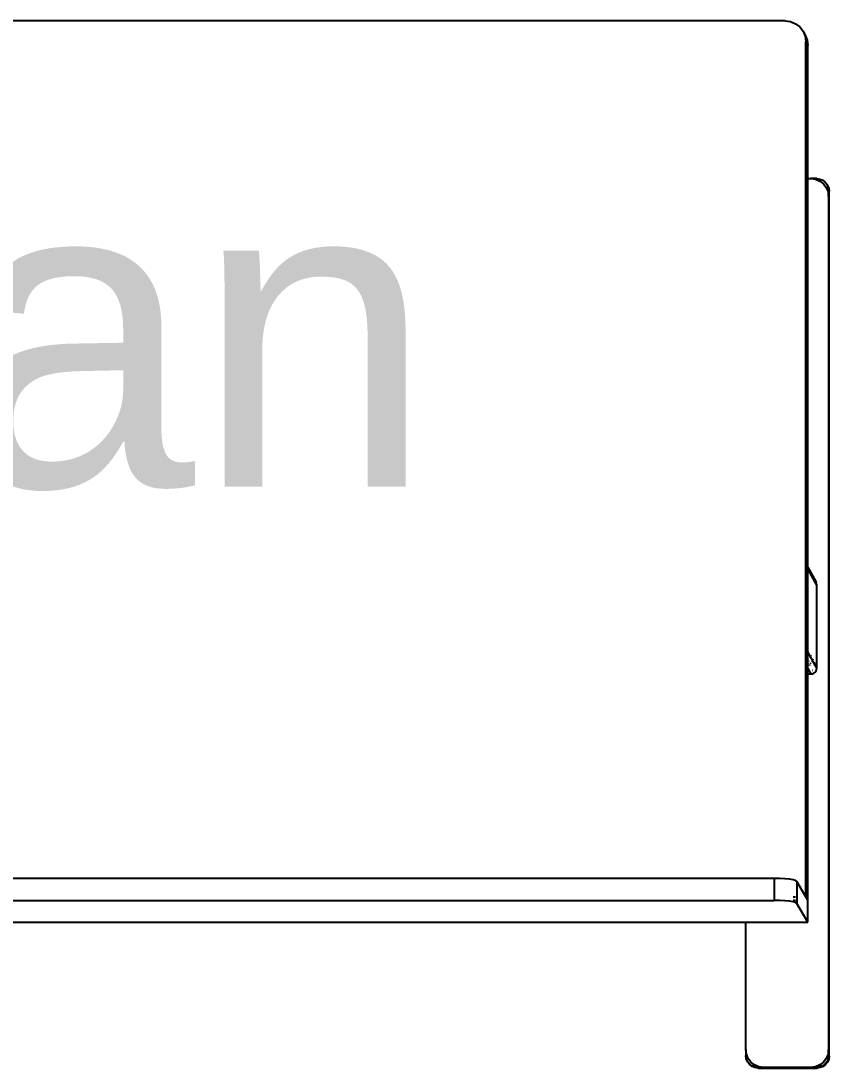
# Model space of a CAD drawing. Header units: metres. Extents: x -4.2 to 4.2, y -5.7 to 5.7.
# Drawn here: x -2.51 to -1.984, y 3.302 to 3.983 of the extents above; entities that cross this region are included whole.
import ezdxf

# ---------------------------------------------------------------- set-up
doc = ezdxf.new("R2010")
doc.units = ezdxf.units.M

msp = doc.modelspace()

# ---------------------------------------------------------------- linework, layer by layer
for p, q in [((-2.0127, 3.98317), (-2.9599, 3.98317)), ((-2.0127, 3.98317), (-2.00922, 3.98271)), ((-2.00922, 3.98271), (-2.00597, 3.98137)), ((-2.00597, 3.98137), (-2.00318, 3.97923)), ((-2.00318, 3.97923), (-2.00104, 3.97644)), ((-2.00103, 3.97641), (-2.00104, 3.97644)), ((-2.00103, 3.97641), (-1.99978, 3.97394)), ((-2.00103, 3.97641), (-1.9997, 3.97319)), ((-1.99978, 3.97394), (-1.99844, 3.97069)), ((-1.9997, 3.97319), (-1.99968, 3.97317)), ((-1.99968, 3.97317), (-1.99924, 3.96971)), ((-1.99923, 3.96968), (-1.99924, 3.96971)), ((-1.99924, 3.88055), (-1.99923, 3.96968)), ((-1.99923, 3.96968), (-1.99798, 3.96721)), ((-1.99844, 3.97069), (-1.99798, 3.96721)), ((-1.99798, 3.88055), (-1.99798, 3.96721)), ((-1.99924, 3.88055), (-1.99798, 3.88055)), ((-1.99916, 3.56583), (-1.99924, 3.88055)), ((-1.99798, 3.88055), (-1.99596, 3.88055)), ((-1.99798, 3.6277), (-1.99798, 3.88055)), ((-1.99596, 3.88055), (-1.99297, 3.88016)), ((-1.99211, 3.88055), (-1.99596, 3.88055)), ((-1.99297, 3.88016), (-1.99018, 3.879)), ((-1.99211, 3.88055), (-1.99011, 3.88029)), ((-1.99018, 3.879), (-1.98778, 3.87717)), ((-1.99011, 3.88029), (-1.98825, 3.87952)), ((-1.98825, 3.87952), (-1.98666, 3.87829)), ((-1.98666, 3.87829), (-1.98543, 3.8767)), ((-1.98778, 3.87717), (-1.98595, 3.87477)), ((-1.98595, 3.87477), (-1.98479, 3.87198)), ((-1.98543, 3.8767), (-1.98527, 3.87632)), ((-1.98527, 3.87632), (-1.98516, 3.87617)), ((-1.98527, 3.87632), (-1.98466, 3.87484)), ((-1.98516, 3.87617), (-1.98439, 3.87432)), ((-1.98479, 3.87198), (-1.9844, 3.86899)), ((-1.98466, 3.87484), (-1.9844, 3.87284)), ((-1.9844, 3.87284), (-1.98413, 3.87232)), ((-1.9844, 3.8705), (-1.9844, 3.87284)), ((-1.98413, 3.86846), (-1.9844, 3.8705)), ((-1.9844, 3.86899), (-1.9844, 3.8705)), ((-1.98439, 3.87432), (-1.98413, 3.87232)), ((-1.98413, 3.86846), (-1.98413, 3.87232)), ((-1.9844, 3.86899), (-1.98413, 3.86846)), ((-1.9844, 3.86899), (-1.9844, 3.31376)), ((-1.98413, 3.31331), (-1.98413, 3.86846)), ((-1.99924, 3.62999), (-1.99798, 3.6277)), ((-1.99924, 3.629), (-1.99798, 3.62671)), ((-1.99798, 3.6277), (-1.99262, 3.61798)), ((-1.99798, 3.62671), (-1.99798, 3.6277)), ((-1.99211, 3.61605), (-1.99798, 3.62671)), ((-1.99798, 3.57257), (-1.99798, 3.62671)), ((-1.99441, 3.61954), (-1.99447, 3.61957)), ((-1.99431, 3.6195), (-1.99438, 3.61953)), ((-1.99423, 3.61947), (-1.99428, 3.61949)), ((-1.99224, 3.61705), (-1.99262, 3.61798)), ((-1.99211, 3.61605), (-1.99224, 3.61705)), ((-1.99211, 3.56207), (-1.99211, 3.61605)), ((-1.99924, 3.57482), (-1.99798, 3.57257)), ((-1.99211, 3.56207), (-1.99798, 3.57257)), ((-1.99798, 3.56601), (-1.99798, 3.57257)), ((-1.9978, 3.571), (-1.99772, 3.571)), ((-1.99772, 3.571), (-1.99767, 3.57098)), ((-1.99924, 3.5701), (-1.99909, 3.57012)), ((-1.9992, 3.56411), (-1.99924, 3.56412)), ((-1.99924, 3.56408), (-1.9992, 3.56411)), ((-1.99917, 3.56405), (-1.99924, 3.56408)), ((-1.99924, 3.56346), (-1.99924, 3.56408)), ((-1.99924, 3.56408), (-1.99888, 3.56343)), ((-1.99922, 3.57003), (-1.99905, 3.57006)), ((-1.9992, 3.56411), (-1.99916, 3.56583)), ((-1.99916, 3.56411), (-1.9992, 3.56411)), ((-1.99913, 3.56405), (-1.99917, 3.56405)), ((-1.99901, 3.56581), (-1.99916, 3.56583)), ((-1.99908, 3.56978), (-1.99892, 3.56981)), ((-1.999, 3.56963), (-1.99885, 3.56965)), ((-1.99863, 3.56512), (-1.99877, 3.56513)), ((-1.99861, 3.56893), (-1.99846, 3.56895)), ((-1.99814, 3.56421), (-1.99824, 3.56419)), ((-1.99808, 3.56409), (-1.99818, 3.56407)), ((-1.99804, 3.56403), (-1.99814, 3.56401)), ((-1.99798, 3.56601), (-1.99809, 3.56596)), ((-1.99798, 3.56182), (-1.99798, 3.56601)), ((-1.9976, 3.56531), (-1.9977, 3.56527)), ((-1.99723, 3.5667), (-1.9973, 3.5666)), ((-1.99716, 3.5645), (-1.99725, 3.56446)), ((-1.9971, 3.5644), (-1.99719, 3.56436)), ((-1.99717, 3.56988), (-1.99707, 3.56984)), ((-1.99707, 3.56434), (-1.99716, 3.5643)), ((-1.99713, 3.56982), (-1.99704, 3.56978)), ((-1.99707, 3.56984), (-1.99703, 3.56982)), ((-1.99704, 3.56978), (-1.997, 3.56976)), ((-1.99684, 3.56599), (-1.99691, 3.5659)), ((-1.99688, 3.56937), (-1.99673, 3.56926)), ((-1.99681, 3.56385), (-1.99688, 3.56381)), ((-1.99637, 3.56508), (-1.99642, 3.56503)), ((-1.9963, 3.56498), (-1.99636, 3.56493)), ((-1.99626, 3.56492), (-1.99633, 3.56487)), ((-1.99622, 3.57025), (-1.99596, 3.57006)), ((-1.99599, 3.56442), (-1.99605, 3.56437)), ((-1.99596, 3.57006), (-1.99581, 3.56988)), ((-1.99563, 3.56726), (-1.99561, 3.56713)), ((-1.99561, 3.56713), (-1.99561, 3.5671)), ((-1.99542, 3.56688), (-1.99547, 3.56684)), ((-1.99547, 3.56684), (-1.99543, 3.56678)), ((-1.99546, 3.56694), (-1.99542, 3.56688)), ((-1.99495, 3.56602), (-1.99498, 3.56596)), ((-1.99479, 3.56773), (-1.99473, 3.56738)), ((-1.99473, 3.56738), (-1.99474, 3.5673)), ((-1.99388, 3.5658), (-1.99388, 3.56559)), ((-1.99388, 3.56406), (-1.99388, 3.564)), ((-1.99357, 3.56517), (-1.99357, 3.56499)), ((-1.99888, 3.56343), (-1.99924, 3.56346)), ((-1.99924, 3.55821), (-1.99924, 3.56346)), ((-1.99924, 3.55821), (-1.99798, 3.55821)), ((-1.99923, 3.4131), (-1.99924, 3.55821)), ((-1.99924, 3.41313), (-1.99924, 3.55821)), ((-1.99879, 3.56342), (-1.99888, 3.56343)), ((-1.99888, 3.56343), (-1.99798, 3.56182)), ((-1.99798, 3.55821), (-1.99798, 3.56182)), ((-1.99798, 3.56182), (-1.99708, 3.56022)), ((-1.99798, 3.55821), (-1.99596, 3.55821)), ((-1.99798, 3.41098), (-1.99798, 3.55821)), ((-1.99776, 3.5635), (-1.99785, 3.56348)), ((-1.99708, 3.56022), (-1.99763, 3.56022)), ((-1.99676, 3.55968), (-1.99718, 3.55968)), ((-1.99705, 3.56022), (-1.99708, 3.56022)), ((-1.99708, 3.56022), (-1.99676, 3.55968)), ((-1.99676, 3.55968), (-1.99596, 3.55821)), ((-1.996, 3.56025), (-1.99603, 3.56025)), ((-1.99596, 3.55821), (-1.99497, 3.55835)), ((-1.99503, 3.56057), (-1.99506, 3.56055)), ((-1.99497, 3.55835), (-1.99404, 3.55873)), ((-1.99429, 3.56129), (-1.99431, 3.56126)), ((-1.99404, 3.55873), (-1.99324, 3.55934)), ((-1.99357, 3.56351), (-1.99357, 3.56346)), ((-1.99324, 3.55934), (-1.99262, 3.56014)), ((-1.99262, 3.56014), (-1.99224, 3.56107)), ((-1.99224, 3.56107), (-1.99211, 3.56207)), ((-2.01982, 3.4252), (-3.10514, 3.4252)), ((-2.01628, 3.42513), (-2.01982, 3.4252)), ((-2.01982, 3.4252), (-2.01982, 3.41089)), ((-2.0129, 3.42492), (-2.01628, 3.42513)), ((-2.00992, 3.4246), (-2.0129, 3.42492)), ((-2.00753, 3.42418), (-2.00992, 3.4246)), ((-2.00589, 3.4237), (-2.00753, 3.42418)), ((-2.00513, 3.42317), (-2.00589, 3.4237)), ((-2.00513, 3.42317), (-2.00513, 3.40888)), ((-1.99924, 3.41313), (-2.00513, 3.42317)), ((-3.10514, 3.41089), (-2.01982, 3.41089)), ((-2.01628, 3.41083), (-2.01982, 3.41089)), ((-2.0129, 3.41062), (-2.01628, 3.41083)), ((-2.00992, 3.4103), (-2.0129, 3.41062)), ((-2.00753, 3.40989), (-2.00992, 3.4103)), ((-2.00753, 3.41313), (-2.00589, 3.41313)), ((-2.00753, 3.41098), (-2.00589, 3.41098)), ((-2.00589, 3.4094), (-2.00753, 3.40989)), ((-2.00513, 3.40888), (-2.00589, 3.4094)), ((-1.99798, 3.39673), (-2.00513, 3.40888)), ((-1.99923, 3.4131), (-1.99924, 3.41313)), ((-1.99798, 3.41098), (-1.99923, 3.4131)), ((-1.99798, 3.39673), (-1.99798, 3.41098)), ((-2.92558, 3.39673), (-2.03838, 3.39673)), ((-2.03838, 3.31376), (-2.03838, 3.39673)), ((-2.03838, 3.39673), (-1.99798, 3.39673)), ((-2.03798, 3.31077), (-2.03838, 3.31376)), ((-2.03838, 3.31376), (-2.03838, 3.3099)), ((-1.9844, 3.31376), (-1.98479, 3.31077)), ((-1.98413, 3.31331), (-1.9844, 3.31376)), ((-1.9844, 3.31128), (-1.9844, 3.31376)), ((-1.9844, 3.31128), (-1.98413, 3.31331)), ((-1.98413, 3.30946), (-1.98413, 3.31331)), ((-2.03811, 3.30791), (-2.03838, 3.3099)), ((-2.03734, 3.30605), (-2.03811, 3.30791)), ((-2.03683, 3.30798), (-2.03798, 3.31077)), ((-2.03715, 3.30579), (-2.03734, 3.30605)), ((-2.03707, 3.3056), (-2.03715, 3.30579)), ((-2.03612, 3.30445), (-2.03715, 3.30579)), ((-2.03584, 3.30401), (-2.03707, 3.3056)), ((-2.03499, 3.30558), (-2.03683, 3.30798)), ((-2.03259, 3.30374), (-2.03499, 3.30558)), ((-1.98778, 3.30558), (-1.99018, 3.30374)), ((-1.98595, 3.30798), (-1.98778, 3.30558)), ((-1.98543, 3.30605), (-1.98666, 3.30445)), ((-1.98516, 3.3056), (-1.98639, 3.30401)), ((-1.98479, 3.31077), (-1.98595, 3.30798)), ((-1.98466, 3.30791), (-1.98543, 3.30605)), ((-1.98439, 3.30746), (-1.98516, 3.3056)), ((-1.9844, 3.3099), (-1.98466, 3.30791)), ((-1.9844, 3.3099), (-1.9844, 3.31128)), ((-1.9844, 3.3099), (-1.98413, 3.30946)), ((-1.98413, 3.30946), (-1.98439, 3.30746)), ((-2.03452, 3.30323), (-2.03612, 3.30445)), ((-2.03425, 3.30278), (-2.03584, 3.30401)), ((-2.03266, 3.30246), (-2.03452, 3.30323)), ((-2.03239, 3.30201), (-2.03425, 3.30278)), ((-2.03067, 3.30219), (-2.03266, 3.30246)), ((-2.0298, 3.30259), (-2.03259, 3.30374)), ((-2.03039, 3.30175), (-2.03239, 3.30201)), ((-2.03067, 3.30219), (-2.03039, 3.30175)), ((-2.03067, 3.30219), (-2.02681, 3.30219)), ((-2.03039, 3.30175), (-2.02654, 3.30175)), ((-2.02681, 3.30219), (-2.0298, 3.30259)), ((-1.99596, 3.30219), (-2.02681, 3.30219)), ((-2.02681, 3.30219), (-2.02654, 3.30175)), ((-2.02654, 3.30175), (-1.99569, 3.30175)), ((-1.99297, 3.30259), (-1.99596, 3.30219)), ((-1.99596, 3.30219), (-1.99569, 3.30175)), ((-1.99596, 3.30219), (-1.99211, 3.30219)), ((-1.99569, 3.30175), (-1.99184, 3.30175)), ((-1.99018, 3.30374), (-1.99297, 3.30259)), ((-1.99011, 3.30246), (-1.99211, 3.30219)), ((-1.99211, 3.30219), (-1.99184, 3.30175)), ((-1.98984, 3.30201), (-1.99184, 3.30175)), ((-1.98825, 3.30323), (-1.99011, 3.30246)), ((-1.98798, 3.30278), (-1.98984, 3.30201)), ((-1.98666, 3.30445), (-1.98825, 3.30323)), ((-1.98639, 3.30401), (-1.98798, 3.30278))]:
    msp.add_line(p, q)

# ---------------------------------------------------------------- texts
at = {"insert": (-2.5679, 3.74991), "char_height": 0.2, "width": 0.9728, "attachment_point": 5}
msp.add_mtext('{\\fArial|b0|i0|c0|p34;Ryan}', dxfattribs=at)

doc.saveas('drawing.dxf')
